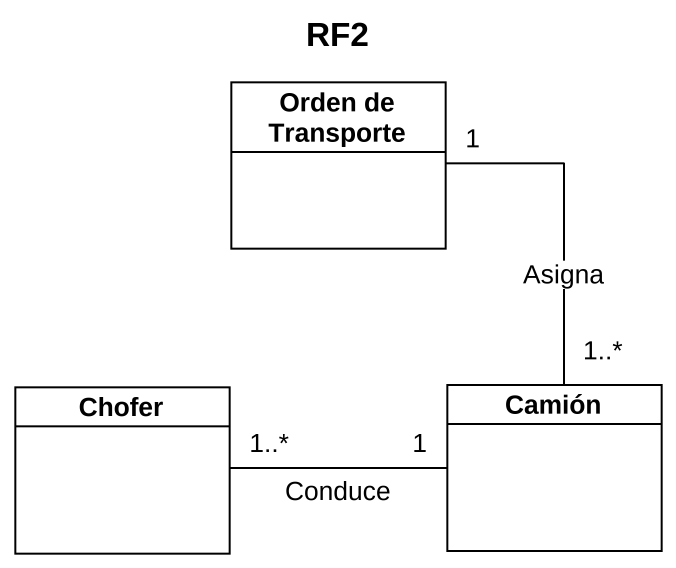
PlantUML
@startuml
title RF2
hide circle
hide empty members
class "Orden de Transporte" as Orden_de_Transporte
class Chofer
class Camión
Orden_de_Transporte "1" -- "1..*" Camión : Asigna
Chofer "1..*" -right- "1" Camión : Conduce
@enduml
